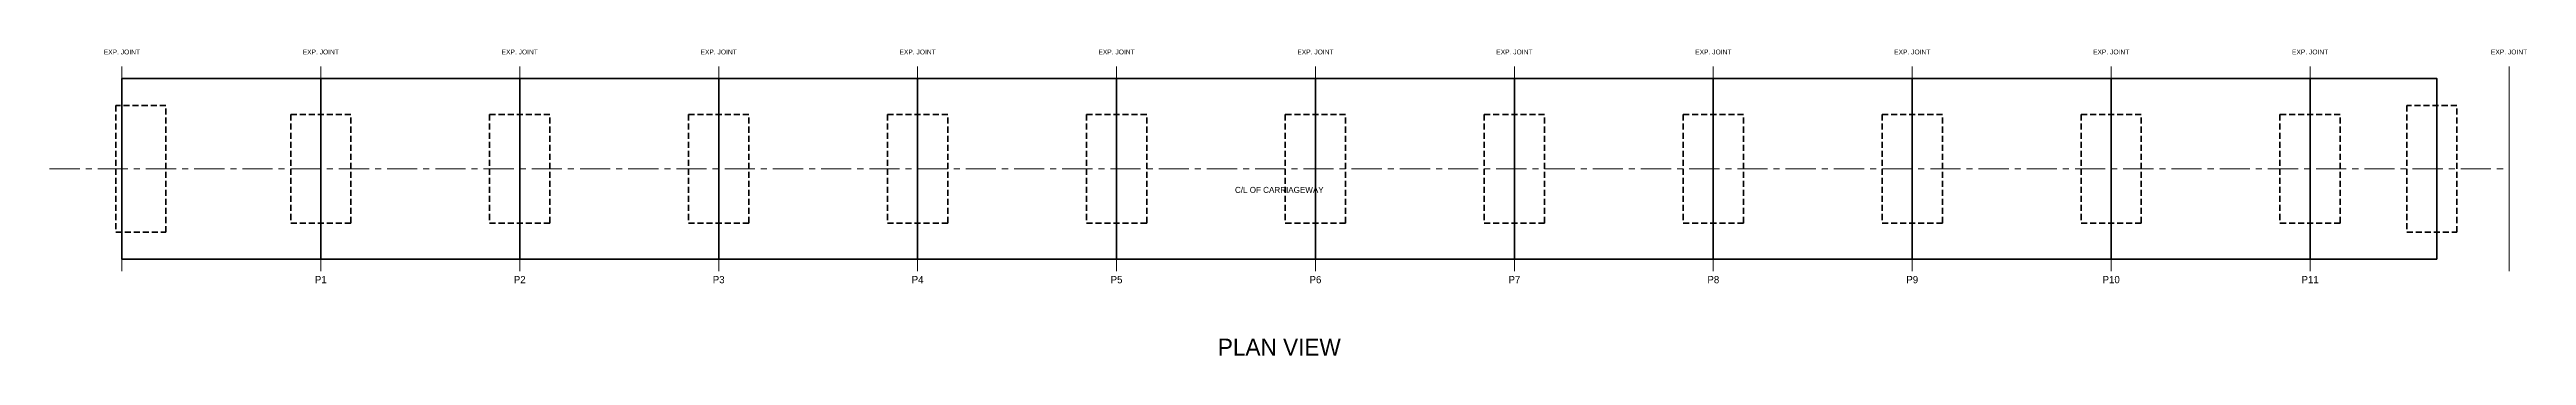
# Model space of a CAD drawing. Header units: metres. Extents: x -26 to 110, y -14 to 129.
# Drawn here: x -3 to 99.7, y -14 to -1.3 of the extents above.
import ezdxf
from ezdxf.enums import TextEntityAlignment as Align

# ---------------------------------------------------------------- set-up
doc = ezdxf.new("R2010")
doc.units = ezdxf.units.M
doc.linetypes.add('CENTER', pattern=[2, 1.25, -0.25, 0.25, -0.25])
doc.linetypes.add('HIDDEN', pattern=[0.375, 0.25, -0.125])
for name, color, linetype, lineweight in [('A-DIM', 1, 'CONTINUOUS', 18), ('A-GRID', 8, 'CENTER', 15), ('A-TEXT', 7, 'CONTINUOUS', 18), ('S-ABUT', 5, 'CONTINUOUS', 50), ('S-DECK', 4, 'CONTINUOUS', 50), ('S-FNDTN', 2, 'HIDDEN', 35), ('S-PIER', 3, 'CONTINUOUS', 50)]:
    doc.layers.add(name, color=color, linetype=linetype, lineweight=lineweight)

msp = doc.modelspace()

# ---------------------------------------------------------------- linework, layer by layer
at = {"layer": 'A-DIM', "linetype": 'CONTINUOUS'}
for p, q in [((0, -10.5), (0, -2)), ((8.25, -10.5), (8.25, -2)), ((16.5, -10.5), (16.5, -2)), ((24.75, -10.5), (24.75, -2)), ((33, -10.5), (33, -2)), ((41.25, -10.5), (41.25, -2)), ((49.5, -10.5), (49.5, -2)), ((57.75, -10.5), (57.75, -2)), ((66, -10.5), (66, -2)), ((74.25, -10.5), (74.25, -2)), ((82.5, -10.5), (82.5, -2)), ((90.75, -10.5), (90.75, -2)), ((99, -10.5), (99, -2))]:
    msp.add_line(p, q, dxfattribs=at)
at = {"layer": 'A-GRID', "linetype": 'CENTER'}
msp.add_line((-3, -6.25), (99, -6.25), dxfattribs=at)
at = {"layer": 'S-ABUT', "linetype": 'CONTINUOUS'}
for p, q in [((0, -10), (0, -2.5)), ((96, -10), (96, -2.5))]:
    msp.add_line(p, q, dxfattribs=at)
at = {"layer": 'S-DECK', "linetype": 'CONTINUOUS'}
msp.add_lwpolyline([(0, -10), (96, -10), (96, -2.5), (0, -2.5)], close=True, dxfattribs=at)
at = {"layer": 'S-FNDTN', "linetype": 'HIDDEN'}
for points in [[(-0.255, -8.875), (1.82, -8.875), (1.82, -3.625), (-0.255, -3.625)], [(7, -8.5), (9.5, -8.5), (9.5, -4), (7, -4)], [(15.25, -8.5), (17.75, -8.5), (17.75, -4), (15.25, -4)], [(23.5, -8.5), (26, -8.5), (26, -4), (23.5, -4)], [(31.75, -8.5), (34.25, -8.5), (34.25, -4), (31.75, -4)], [(40, -8.5), (42.5, -8.5), (42.5, -4), (40, -4)], [(48.25, -8.5), (50.75, -8.5), (50.75, -4), (48.25, -4)], [(56.5, -8.5), (59, -8.5), (59, -4), (56.5, -4)], [(64.75, -8.5), (67.25, -8.5), (67.25, -4), (64.75, -4)], [(73, -8.5), (75.5, -8.5), (75.5, -4), (73, -4)], [(81.25, -8.5), (83.75, -8.5), (83.75, -4), (81.25, -4)], [(89.5, -8.5), (92, -8.5), (92, -4), (89.5, -4)], [(94.755, -8.875), (96.83, -8.875), (96.83, -3.625), (94.755, -3.625)]]:
    msp.add_lwpolyline(points, close=True, dxfattribs=at)
at = {"layer": 'S-PIER', "linetype": 'CONTINUOUS'}
for p, q in [((8.25, -10), (8.25, -2.5)), ((16.5, -10), (16.5, -2.5)), ((24.75, -10), (24.75, -2.5)), ((33, -10), (33, -2.5)), ((41.25, -10), (41.25, -2.5)), ((49.5, -10), (49.5, -2.5)), ((57.75, -10), (57.75, -2.5)), ((66, -10), (66, -2.5)), ((74.25, -10), (74.25, -2.5)), ((82.5, -10), (82.5, -2.5)), ((90.75, -10), (90.75, -2.5))]:
    msp.add_line(p, q, dxfattribs=at)

# ---------------------------------------------------------------- texts
at = {"layer": 'A-DIM'}
for p in [(0, -1.5), (8.25, -1.5), (16.5, -1.5), (24.75, -1.5), (33, -1.5), (41.25, -1.5), (49.5, -1.5), (57.75, -1.5), (66, -1.5), (74.25, -1.5), (82.5, -1.5), (90.75, -1.5), (99, -1.5)]:
    msp.add_text('EXP. JOINT', height=0.2, dxfattribs=at).set_placement(p, align=Align.CENTER)
at = {"layer": 'A-GRID'}
msp.add_text('C/L OF CARRIAGEWAY', height=0.25, dxfattribs=at).set_placement((48, -7.25), align=Align.CENTER)
at = {"layer": 'A-TEXT'}
for s, height, p in [('P1', 0.3, (8.25, -11)), ('P2', 0.3, (16.5, -11)), ('P3', 0.3, (24.75, -11)), ('P4', 0.3, (33, -11)), ('P5', 0.3, (41.25, -11)), ('P6', 0.3, (49.5, -11)), ('P7', 0.3, (57.75, -11)), ('P8', 0.3, (66, -11)), ('P9', 0.3, (74.25, -11)), ('P10', 0.3, (82.5, -11)), ('P11', 0.3, (90.75, -11)), ('PLAN VIEW', 0.7, (48, -14))]:
    msp.add_text(s, height=height, dxfattribs=at).set_placement(p, align=Align.CENTER)

doc.saveas('drawing.dxf')
